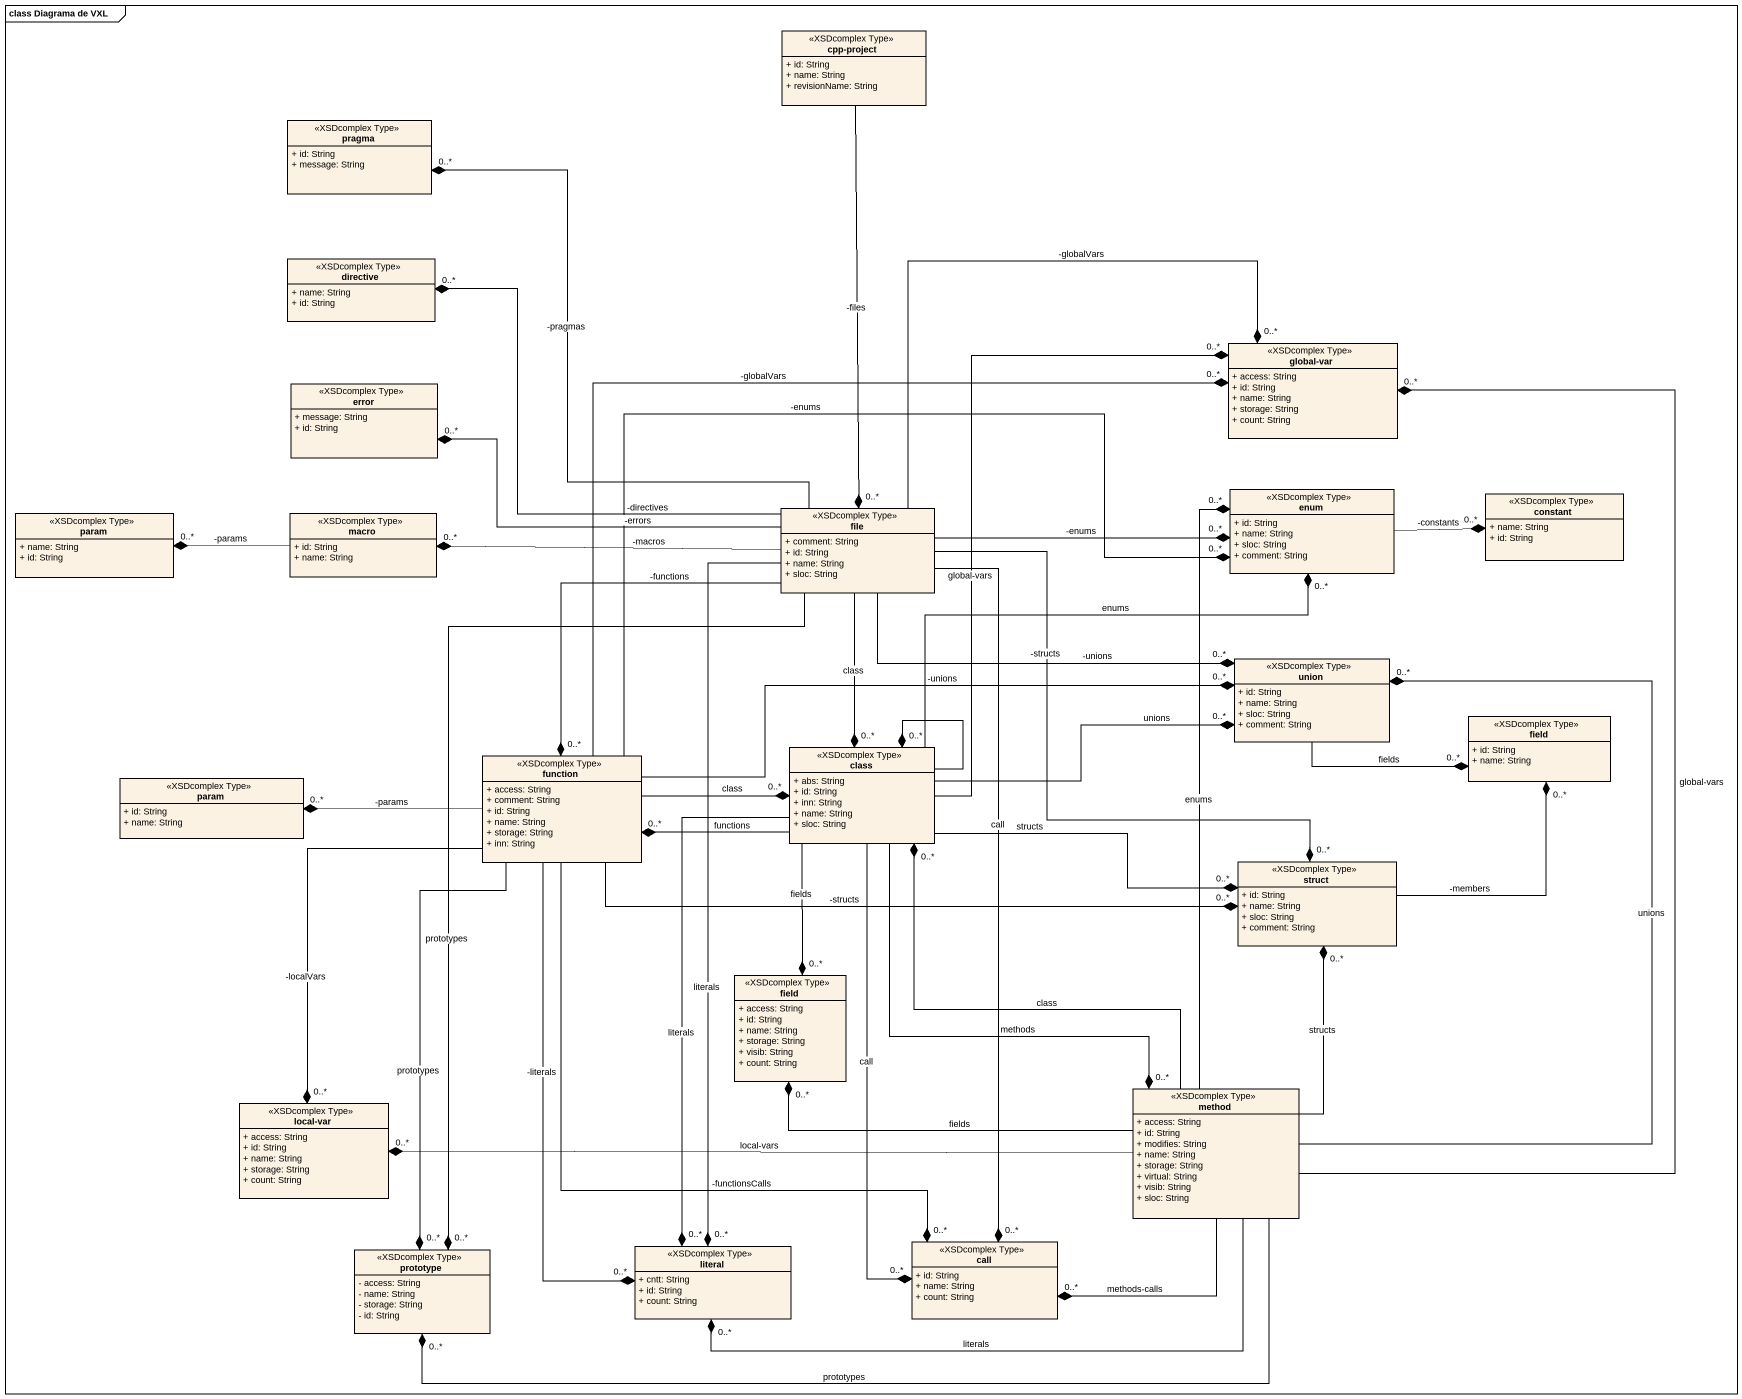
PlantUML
@startuml
mainframe class Diagrama de VXL
hide circle
hide empty members
skinparam classAttributeIconSize 0
class "cpp-project" as cpp_project <<XSDcomplex Type>> {
  + id: String
  + name: String
  + revisionName: String
}
class pragma <<XSDcomplex Type>> {
  + id: String
  + message: String
}
class directive <<XSDcomplex Type>> {
  + name: String
  + id: String
}
class "global-var" as global_var <<XSDcomplex Type>> {
  + access: String
  + id: String
  + name: String
  + storage: String
  + count: String
}
class error <<XSDcomplex Type>> {
  + message: String
  + id: String
}
class param <<XSDcomplex Type>> {
  + name: String
  + id: String
}
class macro <<XSDcomplex Type>> {
  + id: String
  + name: String
}
class "file" as file_ <<XSDcomplex Type>> {
  + comment: String
  + id: String
  + name: String
  + sloc: String
}
class "enum" as enum_ <<XSDcomplex Type>> {
  + id: String
  + name: String
  + sloc: String
  + comment: String
}
class constant <<XSDcomplex Type>> {
  + name: String
  + id: String
}
class union <<XSDcomplex Type>> {
  + id: String
  + name: String
  + sloc: String
  + comment: String
}
class "class" as class_ <<XSDcomplex Type>> {
  + abs: String
  + id: String
  + inn: String
  + name: String
  + sloc: String
}
class field <<XSDcomplex Type>> {
  + id: String
  + name: String
}
class "param" as param_2 <<XSDcomplex Type>> {
  + id: String
  + name: String
}
class function <<XSDcomplex Type>> {
  + access: String
  + comment: String
  + id: String
  + name: String
  + storage: String
  + inn: String
}
class "struct" as struct_ <<XSDcomplex Type>> {
  + id: String
  + name: String
  + sloc: String
  + comment: String
}
class "field" as field_2 <<XSDcomplex Type>> {
  + access: String
  + id: String
  + name: String
  + storage: String
  + visib: String
  + count: String
}
class method <<XSDcomplex Type>> {
  + access: String
  + id: String
  + modifies: String
  + name: String
  + storage: String
  + virtual: String
  + visib: String
  + sloc: String
}
class "local-var" as local_var <<XSDcomplex Type>> {
  + access: String
  + id: String
  + name: String
  + storage: String
  + count: String
}
class prototype <<XSDcomplex Type>> {
  - access: String
  - name: String
  - storage: String
  - id: String
}
class literal <<XSDcomplex Type>> {
  + cntt: String
  + id: String
  + count: String
}
class call <<XSDcomplex Type>> {
  + id: String
  + name: String
  + count: String
}
cpp_project --* "0..*" file_ : -files
macro -left-* "0..*" param : -params
file_ -up-* "0..*" pragma : -pragmas
file_ -left-* "0..*" directive : -directives
file_ -right-* "0..*" global_var : -globalVars
file_ -left-* "0..*" error : -errors
file_ -left-* "0..*" macro : -macros
file_ -right-* "0..*" enum_ : -enums
file_ -right-* "0..*" union : -unions
file_ --* "0..*" class_ : class
file_ --* "0..*" function : -functions
file_ --* "0..*" struct_ : -structs
file_ --* "0..*" prototype : prototypes
file_ --* "0..*" literal : literals
file_ --* "0..*" call : call
enum_ -right-* "0..*" constant : -constants
union -right-* "0..*" field : fields
class_ -up-* "0..*" global_var : global-vars
class_ -right-* "0..*" enum_ : enums
class_ -right-* "0..*" union : unions
class_ --* "0..*" class_
class_ -left-* "0..*" function : functions
class_ -right-* "0..*" struct_ : structs
class_ --* "0..*" field_2 : fields
class_ --* "0..*" method : methods
class_ --* "0..*" literal : literals
class_ --* "0..*" call : call
function -right-* "0..*" global_var : -globalVars
function -right-* "0..*" enum_ : -enums
function -right-* "0..*" union : -unions
function -right-* "0..*" class_ : class
function -left-* "0..*" param_2 : -params
function -right-* "0..*" struct_ : -structs
function --* "0..*" local_var : -localVars
function --* "0..*" prototype : prototypes
function --* "0..*" literal : -literals
function --* "0..*" call : -functionsCalls
struct_ -up-* "0..*" field : -members
method -up-* "0..*" global_var : global-vars
method -up-* "0..*" enum_ : enums
method -up-* "0..*" union : unions
method -up-* "0..*" class_ : class
method -up-* "0..*" struct_ : structs
method -left-* "0..*" field_2 : fields
method -left-* "0..*" local_var : local-vars
method -left-* "0..*" prototype : prototypes
method -left-* "0..*" literal : literals
method -left-* "0..*" call : methods-calls
@enduml
